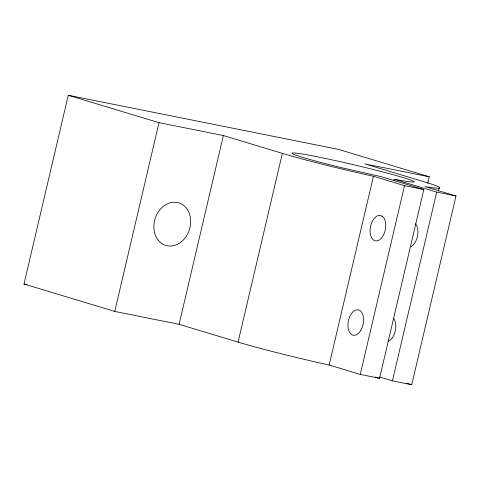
<?xml version="1.0" encoding="UTF-8"?>
<svg xmlns="http://www.w3.org/2000/svg" width="480" height="480" viewBox="0 0 480 480"><rect width="100%" height="100%" fill="white"/><g stroke="black" fill="none" stroke-linecap="round" stroke-linejoin="round"><path stroke-width="0.72" d="M393.786 180.72L394.128 179.262L408.516 181.722L413.256 182.106A62.67 2.844 13.2 0 0 363.522 167.094A62.67 2.844 13.2 0 0 293.004 152.964A62.67 2.844 13.2 0 0 342.732 167.982L381.258 176.682L423.828 189.534L379.554 378.288L360.252 374.424L329.16 365.034L316.692 362.25A88.95 4.038 13.2 0 1 238.074 342.114L179.094 324.306L114.75 311.418L24 284.022L68.274 95.268L338.514 149.394L429.264 176.79L427.728 183.354M114.75 311.418L159.018 122.664L68.274 95.268M179.094 324.306L223.362 135.552L159.018 122.664M238.074 342.114L282.348 153.36L223.362 135.552M329.16 365.034L373.434 176.28L360.96 173.496A88.95 4.038 13.2 0 1 282.348 153.36M360.252 374.424L404.526 185.67L373.434 176.28M429.264 176.79L364.92 163.902L423.906 181.71A88.95 4.038 13.2 0 1 431.742 187.674L424.908 186.594L456 195.978L411.726 384.732L392.424 380.868L436.698 192.114L394.128 179.262M438.522 190.992L439.38 187.35M404.526 185.67L423.828 189.534M436.698 192.114L456 195.978M24 284.022L26.94 284.61M406.782 383.238L411.726 384.732M379.656 377.01L392.424 380.868M375.3 377.004L379.554 378.288M415.59 223.818A12.936 7.56 -78.7 0 1 417.522 235.974A12.936 7.56 -78.7 0 1 411.156 246.6M393.438 318.18A12.936 7.56 -78.7 0 1 395.304 330.732A12.936 7.56 -78.7 0 1 388.53 341.232M382.11 216.174L380.256 215.442A12.936 7.56 -78.7 0 0 370.146 232.5A12.936 7.56 -78.7 0 0 382.134 237.216A12.936 7.56 -78.7 0 0 382.11 216.174M360.588 330.732A12.936 7.56 -78.7 0 0 358.728 309.954A12.936 7.56 -78.7 0 0 348.012 326.934A12.936 7.56 -78.7 0 0 360.588 330.732M181.2 241.926A22.236 18.018 -73.2 0 0 181.752 204.156A22.236 18.018 -73.2 0 0 153.87 226.302A22.236 18.018 -73.2 0 0 181.2 241.926"/></g></svg>
